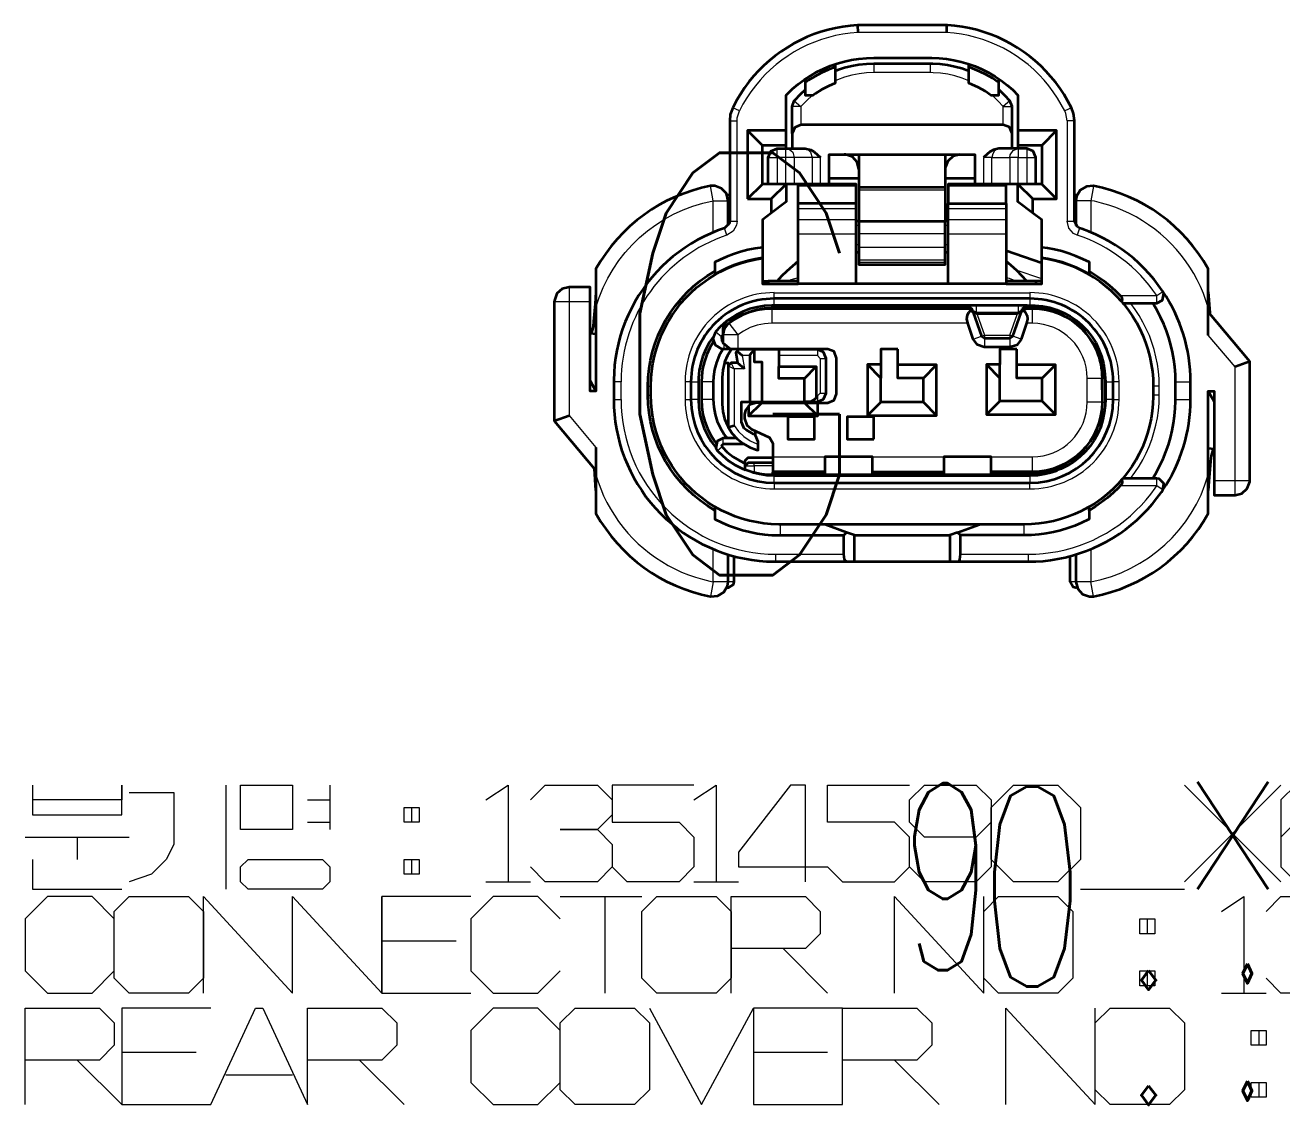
# Model space of a CAD drawing. Extents: x 0 to 174, y 0 to 33.
# Drawn here: x 56.857 to 58.522, y 14.451 to 15.881 of the extents above; entities that cross this region are included whole.
import ezdxf
from ezdxf.enums import TextEntityAlignment as Align

# ---------------------------------------------------------------- set-up
doc = ezdxf.new("R2010")
doc.units = 0
doc.layers.add('PDF2_형상', color=157, linetype='Continuous', true_color=0x405f80)
doc.layers.add('YOLO_TEXT', color=3, linetype='Continuous', true_color=0x008230)
doc.styles.add('OCR_LATIN', font='txt.shx')

msp = doc.modelspace()

# ---------------------------------------------------------------- linework, layer by layer
at = {"layer": 'PDF2_형상', "color": 7, "lineweight": 35}
for points in [[(58.3094, 15.5151), (58.3111, 15.5132), (58.3558, 15.5132), (58.3637, 15.5171), (58.3653, 15.5258), (58.364, 15.5285), (58.3583, 15.5365), (58.3524, 15.5443), (58.346, 15.5518), (58.3392, 15.559), (58.3322, 15.5658), (58.3249, 15.5724), (58.3172, 15.5786), (58.3093, 15.5844), (58.3011, 15.5899), (58.2926, 15.595), (58.284, 15.5997), (58.2751, 15.604), (58.2661, 15.6079), (58.2569, 15.6114), (58.2538, 15.6124), (58.2508, 15.6139), (58.2469, 15.6218), (58.2469, 15.7546), (58.2457, 15.7642), (58.2429, 15.7719), (58.2383, 15.7807), (58.2333, 15.7892), (58.2279, 15.7974), (58.2221, 15.8053), (58.2158, 15.8129), (58.2092, 15.8203), (58.2022, 15.8272), (58.195, 15.8338), (58.1874, 15.84), (58.1794, 15.8458), (58.1713, 15.8514), (58.1628, 15.8564), (58.1542, 15.861), (58.1453, 15.8651), (58.1361, 15.8689), (58.1268, 15.8721), (58.1174, 15.8749), (58.1078, 15.8772), (58.0982, 15.879), (58.0883, 15.8804), (58.0786, 15.8812), (58.0776, 15.8812), (57.9596, 15.8812), (57.9497, 15.8804), (57.94, 15.8792), (57.9303, 15.8774), (57.9207, 15.8751), (57.9112, 15.8724), (57.9019, 15.8692), (57.8929, 15.8656), (57.8839, 15.8614), (57.8751, 15.8568), (57.8667, 15.8518), (57.8585, 15.8464), (57.8506, 15.8406), (57.8429, 15.8344), (57.8356, 15.8278), (57.8286, 15.8208), (57.8219, 15.8136), (57.8157, 15.806), (57.8099, 15.7982), (57.8044, 15.79), (57.7993, 15.7815), (57.7947, 15.7728), (57.7943, 15.7719), (57.7911, 15.7628), (57.7903, 15.7546), (57.7903, 15.6218), (57.7897, 15.6186), (57.7835, 15.6124), (57.7743, 15.6092), (57.7651, 15.6054), (57.7563, 15.6013), (57.7475, 15.5967), (57.739, 15.5917), (57.7307, 15.5864), (57.7228, 15.5807), (57.715, 15.5746), (57.7075, 15.5682), (57.7004, 15.5614), (57.6936, 15.5543), (57.6871, 15.5469), (57.6808, 15.5393), (57.6751, 15.5312), (57.6697, 15.5231), (57.6646, 15.5146), (57.66, 15.506), (57.6557, 15.4971), (57.6518, 15.4881), (57.6485, 15.4789), (57.6454, 15.4694), (57.6429, 15.46), (57.6407, 15.4503), (57.639, 15.4407), (57.6378, 15.4308), (57.6371, 15.4211), (57.6367, 15.4112), (57.6367, 15.4089), (57.6367, 15.3853), (57.6369, 15.3754), (57.6376, 15.3656), (57.6388, 15.3558), (57.6403, 15.3461), (57.6424, 15.3364), (57.6447, 15.3269), (57.6476, 15.3175), (57.651, 15.3082), (57.6547, 15.2992), (57.6589, 15.2903), (57.6635, 15.2815), (57.6683, 15.2731), (57.6737, 15.2647), (57.6794, 15.2567), (57.6856, 15.249), (57.6919, 15.2415), (57.6988, 15.2343), (57.7058, 15.2275), (57.7132, 15.221), (57.7208, 15.2149), (57.7288, 15.209), (57.7369, 15.2036), (57.7454, 15.1986), (57.754, 15.1939), (57.7629, 15.1897), (57.7721, 15.1858), (57.7812, 15.1824), (57.7906, 15.1794), (57.8001, 15.1768), (57.8097, 15.1747), (57.8194, 15.1731), (57.8292, 15.1718), (57.839, 15.171), (57.8489, 15.1707), (57.8513, 15.1707), (57.9449, 15.1707), (57.9556, 15.1707), (57.9556, 15.2056), (57.9451, 15.2093)], [(57.9596, 15.8812), (57.9599, 15.8714)], [(58.0776, 15.8812), (58.0774, 15.8714)], [(57.865, 15.7179), (57.865, 15.7218), (57.865, 15.7415), (57.865, 15.7886), (57.8663, 15.7899), (57.8733, 15.7967), (57.8808, 15.8031), (57.8888, 15.8089), (57.8971, 15.8143), (57.9056, 15.8192), (57.9144, 15.8235), (57.9235, 15.8274), (57.9328, 15.8306), (57.9422, 15.8332), (57.9518, 15.8353), (57.9615, 15.8368), (57.9714, 15.8376), (57.9812, 15.8379), (58.056, 15.8379), (58.0578, 15.8379), (58.0675, 15.8375), (58.0774, 15.8365), (58.0871, 15.835), (58.0967, 15.8328), (58.1061, 15.83), (58.1153, 15.8267), (58.1243, 15.8228), (58.1332, 15.8183), (58.1417, 15.8133), (58.1499, 15.8079), (58.1576, 15.8019), (58.1651, 15.7956), (58.1721, 15.7886), (58.1721, 15.7415), (58.1721, 15.7218), (58.1721, 15.7179)], [(58.1072, 15.8203), (58.0979, 15.8236), (58.0885, 15.8262), (58.0789, 15.8282), (58.069, 15.8294), (58.0593, 15.83), (58.056, 15.8301), (57.9812, 15.8301), (57.9714, 15.8297), (57.9615, 15.8288), (57.9519, 15.8269), (57.9424, 15.8246), (57.9331, 15.8214), (57.93, 15.8203)], [(57.93, 15.8296), (57.93, 15.8254), (57.93, 15.8044), (57.921, 15.8006), (57.9124, 15.796), (57.904, 15.7907), (57.9004, 15.7882), (57.8907, 15.7882), (57.8907, 15.8054)], [(57.93, 15.8256), (57.9208, 15.8219), (57.9118, 15.8179), (57.9032, 15.8133), (57.8947, 15.8082), (57.8907, 15.8054), (57.8907, 15.8101)], [(58.1465, 15.8101), (58.1465, 15.8054), (58.1465, 15.7882), (58.1367, 15.7882), (58.1285, 15.7938), (58.12, 15.7986), (58.1111, 15.8028), (58.1072, 15.8044), (58.1072, 15.8254), (58.1072, 15.8296)], [(58.1465, 15.8054), (58.1383, 15.8108), (58.1297, 15.8157), (58.121, 15.82), (58.1119, 15.8238), (58.1072, 15.8256)], [(58.1643, 15.7376), (58.1608, 15.746), (58.1525, 15.7494), (57.8847, 15.7494), (57.8764, 15.7458), (57.8729, 15.7376), (57.8729, 15.7733), (57.8757, 15.781), (57.8768, 15.7822), (57.8835, 15.7894), (57.8907, 15.7961)], [(58.1643, 15.7179), (58.1643, 15.7376), (58.1643, 15.7733), (58.1615, 15.781), (58.1549, 15.7882), (58.1478, 15.795), (58.1465, 15.7961)], [(57.865, 15.7415), (57.8139, 15.7415)], [(57.8729, 15.7376), (57.8729, 15.7179)], [(58.2233, 15.651), (58.2233, 15.7415), (58.2036, 15.7218), (58.1721, 15.7218)], [(58.2233, 15.7415), (58.1721, 15.7415)], [(57.865, 15.7218), (57.8336, 15.7218)], [(57.8414, 15.6707), (57.8414, 15.7061), (57.8449, 15.7144), (57.8532, 15.7179), (57.8647, 15.7179), (57.8885, 15.7179), (57.8901, 15.7179), (57.8976, 15.7162), (57.9021, 15.7136), (57.9107, 15.7061)], [(58.1958, 15.6707), (58.1958, 15.7061), (58.1922, 15.7144), (58.1839, 15.7179), (58.1725, 15.7179), (58.1486, 15.7179), (58.1469, 15.7179), (58.1396, 15.7162), (58.1347, 15.7135), (58.1274, 15.7069), (58.1265, 15.7061)], [(58.2036, 15.7218), (58.2036, 15.6707)], [(57.9221, 15.6707), (57.9221, 15.71), (58.115, 15.71), (58.115, 15.6707)], [(57.9615, 15.6903), (57.9592, 15.6996), (57.9528, 15.7067), (57.9438, 15.7099), (57.9418, 15.71)], [(57.9615, 15.71), (57.9615, 15.6883), (57.9615, 15.6667), (58.0757, 15.6667), (58.0757, 15.6631), (58.0757, 15.6211)], [(58.0757, 15.71), (58.0757, 15.6883), (58.0757, 15.6667)], [(58.0954, 15.71), (58.0861, 15.7076), (58.079, 15.7012), (58.0758, 15.6924), (58.0757, 15.6903)], [(58.3111, 15.5132), (58.3122, 15.5119), (58.3182, 15.5042), (58.3238, 15.496), (58.3289, 15.4876), (58.3335, 15.4789), (58.3376, 15.47), (58.3412, 15.4608), (58.3443, 15.4515), (58.3468, 15.4419), (58.3487, 15.4324), (58.3501, 15.4226), (58.351, 15.4128), (58.3513, 15.4029), (58.3513, 15.3911), (58.3513, 15.3894), (58.3508, 15.3796), (58.35, 15.3699), (58.3485, 15.3601), (58.3464, 15.3504), (58.3438, 15.341), (58.3406, 15.3317), (58.3369, 15.3225), (58.3328, 15.3136), (58.3281, 15.305), (58.3229, 15.2967), (58.3172, 15.2886), (58.3111, 15.2808), (58.3094, 15.2789), (58.3047, 15.2737), (58.2978, 15.2668), (58.2904, 15.2601), (58.2826, 15.254), (58.2747, 15.2483), (58.2662, 15.2432), (58.2647, 15.2422), (58.256, 15.2376), (58.2471, 15.2335), (58.2379, 15.23), (58.2286, 15.2269), (58.219, 15.2243), (58.2094, 15.2224), (58.1997, 15.221), (58.1899, 15.2201), (58.18, 15.2199), (58.121, 15.2199), (58.0186, 15.2199), (57.9163, 15.2199), (57.8572, 15.2199), (57.8553, 15.2199), (57.8454, 15.2203), (57.8357, 15.2213), (57.826, 15.2228), (57.8164, 15.2249), (57.8068, 15.2274), (57.7975, 15.2306), (57.7885, 15.2343), (57.7796, 15.2385), (57.7708, 15.2432), (57.7696, 15.2439), (57.7613, 15.2492), (57.7533, 15.255), (57.7457, 15.2611), (57.7383, 15.2678), (57.7315, 15.2747), (57.725, 15.2822), (57.719, 15.29), (57.7135, 15.2981), (57.7083, 15.3065), (57.7037, 15.3151), (57.6996, 15.324), (57.696, 15.3332), (57.6929, 15.3426), (57.6904, 15.3521), (57.6885, 15.3618), (57.6871, 15.3715), (57.6863, 15.3812), (57.686, 15.3911), (57.686, 15.4029), (57.686, 15.404), (57.6863, 15.4139), (57.6872, 15.4236), (57.6886, 15.4333), (57.6907, 15.4431), (57.6932, 15.4525), (57.6964, 15.4618), (57.7, 15.471), (57.7042, 15.4799), (57.7089, 15.4886), (57.714, 15.4969), (57.7196, 15.505), (57.7257, 15.5128), (57.7322, 15.5201), (57.7392, 15.5271), (57.7465, 15.5336), (57.7542, 15.5397), (57.7622, 15.5454), (57.7706, 15.5507), (57.7776, 15.5546), (57.7865, 15.5589), (57.7956, 15.5628), (57.8049, 15.566), (57.8143, 15.5687), (57.8239, 15.571), (57.8336, 15.5725), (57.8336, 15.5388), (57.8808, 15.5388), (57.8808, 15.6049), (57.8808, 15.6235), (57.8808, 15.6379), (57.8808, 15.645), (57.8808, 15.6681), (57.8808, 15.6707)], [(57.8139, 15.651), (57.8454, 15.651), (57.865, 15.6707), (57.865, 15.6471), (57.8454, 15.6322), (57.8336, 15.6235), (57.8336, 15.5869), (57.8336, 15.5731), (57.8336, 15.5725)], [(58.0796, 15.5388), (57.9576, 15.5388), (57.9576, 15.6049), (57.9576, 15.6235), (57.9576, 15.6379), (57.9576, 15.645), (57.9576, 15.6681), (57.9576, 15.6707), (57.8904, 15.6707), (57.8758, 15.6707), (57.865, 15.6707), (57.8336, 15.6707)], [(57.9221, 15.6785), (57.9615, 15.6785)], [(57.9615, 15.6667), (57.9615, 15.6631), (57.9615, 15.6211)], [(58.0757, 15.6785), (58.115, 15.6785)], [(58.1564, 15.645), (58.1564, 15.6379), (58.1564, 15.6235), (58.1564, 15.6049), (58.1564, 15.5388), (58.2036, 15.5388), (58.2036, 15.5725), (58.2036, 15.5731), (58.2036, 15.5869), (58.2036, 15.6235), (58.1918, 15.6322), (58.1721, 15.6471), (58.1721, 15.6707), (58.1614, 15.6707), (58.1468, 15.6707), (58.0796, 15.6707), (58.0796, 15.6681), (58.0796, 15.645), (58.1564, 15.645), (58.1564, 15.6681), (58.1564, 15.6707)], [(57.7867, 15.6565), (57.7883, 15.6567), (57.7903, 15.6564)], [(57.8454, 15.651), (57.8454, 15.6322)], [(58.1918, 15.6322), (58.1918, 15.651)], [(58.2469, 15.6564), (58.2489, 15.6567), (58.2506, 15.6565)], [(57.9576, 15.645), (57.8808, 15.645)], [(58.1564, 15.5388), (58.0796, 15.5388), (58.0796, 15.6049), (58.0796, 15.6235), (58.0796, 15.6379), (58.0796, 15.645)], [(57.9615, 15.6214), (57.9576, 15.6214)], [(58.0796, 15.6214), (58.0757, 15.6214)], [(57.8336, 15.5869), (57.8239, 15.5856), (57.8142, 15.5835), (57.8047, 15.581), (57.7953, 15.5779), (57.7861, 15.5744), (57.7772, 15.5704), (57.7706, 15.5671), (57.7706, 15.5553), (57.7706, 15.5507)], [(58.2036, 15.5661), (58.1564, 15.5822)], [(58.2667, 15.5553), (58.2693, 15.5536), (58.2776, 15.5485), (58.2857, 15.5426), (58.2933, 15.5365), (58.3007, 15.53), (58.3076, 15.5231), (58.309, 15.5214), (58.3103, 15.5179), (58.3094, 15.5151), (58.3028, 15.5224), (58.2957, 15.5292), (58.2882, 15.5357), (58.2804, 15.5417), (58.2724, 15.5472), (58.2667, 15.5507), (58.2667, 15.5553), (58.2667, 15.5671), (58.2578, 15.5714), (58.2488, 15.5753), (58.2396, 15.5788), (58.2301, 15.5817), (58.2206, 15.584), (58.211, 15.586), (58.2036, 15.5869)], [(57.8336, 15.5731), (57.8239, 15.5715), (57.8143, 15.5693), (57.8049, 15.5665), (57.7956, 15.5633), (57.7864, 15.5594), (57.7776, 15.5551), (57.7706, 15.5512)], [(57.8808, 15.5685), (57.8733, 15.5622), (57.866, 15.5556), (57.859, 15.5486), (57.8531, 15.5421)], [(57.9615, 15.58), (57.9576, 15.58)], [(58.0796, 15.58), (58.0757, 15.58)], [(58.184, 15.5421), (58.1774, 15.5493), (58.1704, 15.5563), (58.1632, 15.5629), (58.1564, 15.5685)], [(58.2667, 15.5512), (58.2581, 15.556), (58.2492, 15.5603), (58.24, 15.5639), (58.2307, 15.5671), (58.2213, 15.5697), (58.2115, 15.5718), (58.2036, 15.5731)], [(58.2667, 15.5507), (58.2581, 15.5554), (58.2492, 15.5596), (58.24, 15.5633), (58.2307, 15.5665), (58.2213, 15.5692), (58.2117, 15.5713), (58.2036, 15.5725)], [(57.8336, 15.5421), (57.8414, 15.5421), (57.8414, 15.5388)], [(57.8808, 15.5421), (57.8414, 15.5421)], [(57.9576, 15.5388), (57.8808, 15.5388)], [(58.1958, 15.5421), (58.1564, 15.5421)], [(58.2036, 15.5421), (58.1958, 15.5421), (58.1958, 15.5388)], [(57.6131, 15.5279), (57.6122, 15.5122), (57.6101, 15.4889), (57.6093, 15.4821), (57.6067, 15.4726)], [(58.4242, 15.5279), (58.4261, 15.5)], [(58.1058, 15.5061), (58.1044, 15.5064), (57.8461, 15.5064), (57.8364, 15.5058), (57.8267, 15.5043), (57.8172, 15.5017), (57.8081, 15.4982), (57.7993, 15.4936), (57.7956, 15.4914), (57.7867, 15.4894), (57.7818, 15.4818), (57.7815, 15.4799)], [(57.7817, 15.471), (57.7833, 15.4789), (57.7892, 15.4865), (57.791, 15.4879), (57.7992, 15.4933), (57.8079, 15.4978), (57.8171, 15.5014), (57.8265, 15.504), (57.8362, 15.5056), (57.8461, 15.5061), (58.1056, 15.5061), (58.1065, 15.506), (58.1129, 15.5008), (58.1115, 15.5049), (58.105, 15.5099), (58.1044, 15.5099)], [(58.1844, 15.5099), (58.1843, 15.5099), (58.1725, 15.5099), (58.1167, 15.5099), (58.1044, 15.5099), (57.8461, 15.5099), (57.8364, 15.5094), (57.8267, 15.5079), (57.8171, 15.5054), (57.8079, 15.5019), (57.7992, 15.4976), (57.7908, 15.4924), (57.7875, 15.49)], [(58.1124, 15.5025), (58.1167, 15.5004), (58.1181, 15.5001), (58.1711, 15.5001), (58.1725, 15.5004), (58.1772, 15.5028), (58.1778, 15.5054), (58.1847, 15.5099), (58.1911, 15.5099), (58.1949, 15.5099), (58.2046, 15.5089), (58.2143, 15.5071), (58.2237, 15.5042), (58.2328, 15.5004), (58.2414, 15.4957), (58.2494, 15.4901), (58.2569, 15.4837), (58.2638, 15.4767), (58.2699, 15.4689), (58.2751, 15.4607), (58.2794, 15.4518), (58.2829, 15.4426), (58.2854, 15.4331), (58.2869, 15.4233), (58.2874, 15.4136), (58.2874, 15.3821), (58.2874, 15.3782), (58.2864, 15.3685), (58.2846, 15.3589), (58.2817, 15.3494), (58.2779, 15.3404), (58.2732, 15.3317), (58.2676, 15.3236), (58.2613, 15.3161), (58.2542, 15.3093), (58.2464, 15.3032), (58.2381, 15.2981), (58.2293, 15.2936), (58.2201, 15.2903), (58.2106, 15.2878), (58.2008, 15.2862), (58.1911, 15.2857), (58.1367, 15.2857), (58.0738, 15.2857), (57.9792, 15.2857), (57.9163, 15.2857), (57.8474, 15.2857), (57.8394, 15.2858), (57.8296, 15.2871), (57.82, 15.2892), (57.8107, 15.2924)], [(58.1783, 15.504), (58.1821, 15.5008), (58.1842, 15.4968), (58.1847, 15.4918), (58.1836, 15.4864), (58.1764, 15.4654), (58.1762, 15.4651), (58.1704, 15.4576), (58.1615, 15.4549), (58.1276, 15.4549), (58.1274, 15.4549), (58.1185, 15.4579), (58.1128, 15.4654), (58.1056, 15.4864), (58.1044, 15.4924), (58.1051, 15.4971), (58.1072, 15.501), (58.1108, 15.504)], [(58.3506, 15.2808), (58.3556, 15.2893), (58.3601, 15.2981), (58.3644, 15.3069), (58.3681, 15.316), (58.3714, 15.3253), (58.3742, 15.3347), (58.3764, 15.3443), (58.3783, 15.354), (58.3796, 15.3637), (58.3804, 15.3735), (58.3808, 15.3833), (58.3808, 15.3853), (58.3808, 15.4089), (58.3806, 15.4186), (58.3799, 15.4285), (58.3786, 15.4382), (58.3768, 15.4479), (58.3746, 15.4575), (58.3719, 15.4669), (58.3687, 15.4763), (58.3651, 15.4854), (58.361, 15.4944), (58.3565, 15.5031), (58.3515, 15.5117), (58.3506, 15.5132)], [(57.7914, 15.4522), (57.7824, 15.4522), (57.7793, 15.4525), (57.7715, 15.4575), (57.7685, 15.4662), (57.7717, 15.475), (57.7719, 15.4753), (57.7787, 15.4825), (57.7861, 15.489)], [(57.6131, 15.4721), (57.6053, 15.4728)], [(57.7688, 15.4688), (57.7633, 15.4607), (57.7586, 15.4519), (57.7549, 15.4429), (57.7519, 15.4335), (57.75, 15.4239), (57.749, 15.414), (57.7489, 15.4089), (57.7489, 15.3853), (57.7494, 15.3754), (57.7508, 15.3657), (57.7532, 15.3561), (57.7565, 15.3469), (57.7607, 15.3381), (57.7658, 15.3296), (57.7717, 15.3217), (57.7724, 15.3208)], [(57.7815, 15.4714), (57.7793, 15.4688), (57.7799, 15.4631), (57.7815, 15.4622)], [(57.8153, 15.3774), (57.8153, 15.3637), (57.9069, 15.3637), (57.9069, 15.3812), (57.9201, 15.3812), (57.9286, 15.3847), (57.9319, 15.3931), (57.9319, 15.4403), (57.9285, 15.4488), (57.9201, 15.4521), (57.8012, 15.4521), (57.7914, 15.4521), (57.7817, 15.46), (57.7817, 15.471), (57.7817, 15.4799)], [(57.769, 15.4624), (57.764, 15.4539), (57.7599, 15.445), (57.7567, 15.4357), (57.7544, 15.4261), (57.7532, 15.4164), (57.7529, 15.4089), (57.7529, 15.3853), (57.7533, 15.3754), (57.7549, 15.3657), (57.7574, 15.3561), (57.7607, 15.3469), (57.7651, 15.3382), (57.7704, 15.3299), (57.7722, 15.3272)], [(57.7812, 15.4522), (57.7765, 15.4437), (57.7728, 15.4346), (57.7703, 15.4251), (57.7689, 15.4154), (57.7686, 15.4089), (57.7686, 15.3853), (57.7692, 15.3754), (57.771, 15.3657), (57.7739, 15.3564), (57.7781, 15.3475), (57.7831, 15.339), (57.7869, 15.334)], [(57.7833, 15.4339), (57.7811, 15.4243), (57.7804, 15.4147), (57.7804, 15.3793), (57.7811, 15.3696), (57.7835, 15.36), (57.7872, 15.351), (57.7883, 15.3487), (57.7937, 15.3406), (57.8003, 15.3333), (57.8079, 15.3272), (57.8165, 15.3224), (57.8257, 15.3189), (57.8278, 15.3183), (57.8278, 15.3264), (57.8278, 15.3294), (57.8243, 15.3378), (57.8218, 15.3396), (57.8119, 15.3454), (57.8094, 15.3472), (57.806, 15.3556), (57.806, 15.3822), (57.8172, 15.3822), (57.8172, 15.4437), (57.8174, 15.4449), (57.8228, 15.4512)], [(57.7926, 15.4521), (57.7875, 15.4437), (57.7836, 15.4347), (57.7833, 15.4339), (57.7883, 15.4339), (57.7883, 15.4299)], [(57.8971, 15.3822), (57.9064, 15.3822), (57.9147, 15.3858), (57.9182, 15.394), (57.9182, 15.4397), (57.9147, 15.4482), (57.9064, 15.4515), (57.8554, 15.4515), (57.8228, 15.4515), (57.8021, 15.4515), (57.8, 15.4494), (57.7982, 15.4476), (57.8006, 15.4339)], [(57.8, 15.4494), (57.8068, 15.4437)], [(57.8228, 15.4515), (57.8228, 15.4512), (57.8228, 15.4354), (57.8329, 15.4354), (57.8329, 15.3822)], [(57.8554, 15.4515), (57.8554, 15.4437), (57.8554, 15.4292), (57.905, 15.4292), (57.905, 15.3901), (57.9042, 15.3867), (57.8971, 15.3822), (57.8893, 15.3822), (57.8893, 15.4133), (57.8554, 15.4133), (57.8554, 15.4292)], [(57.8893, 15.4521), (57.8893, 15.4515)], [(57.81, 15.426), (57.8006, 15.4339), (57.7922, 15.4339), (57.7883, 15.4299), (57.7883, 15.3487), (57.7961, 15.351)], [(57.9904, 15.4319), (57.9904, 15.4136), (57.9728, 15.4319)], [(58.0644, 15.3643), (58.0468, 15.3821), (58.0468, 15.4136), (58.0129, 15.4136), (58.0129, 15.4313)], [(58.0468, 15.4136), (58.0644, 15.4313)], [(58.1303, 15.4319), (58.1479, 15.4136), (58.1479, 15.4319)], [(58.2219, 15.3656), (58.2042, 15.3832), (58.2042, 15.4136), (58.1704, 15.4136), (58.1704, 15.4313)], [(58.2042, 15.4136), (58.2219, 15.4313)], [(58.2815, 15.349), (58.2846, 15.3585), (58.2868, 15.3681), (58.2881, 15.3778), (58.2883, 15.3853), (58.2883, 15.4089), (58.2878, 15.4186), (58.2864, 15.4283), (58.2857, 15.4315)], [(58.4792, 15.4358), (58.4596, 15.4286)], [(57.8893, 15.4133), (57.905, 15.4292)], [(57.6053, 15.41), (57.6131, 15.3964)], [(58.0468, 15.3821), (57.9904, 15.3821), (57.9904, 15.4136)], [(58.2042, 15.3832), (58.1479, 15.3832), (58.1479, 15.4136)], [(57.8322, 15.3812), (57.8257, 15.3812), (57.8167, 15.3785), (57.811, 15.3711), (57.81, 15.3656), (57.81, 15.3603), (57.8128, 15.3513), (57.819, 15.346), (57.8428, 15.3349), (57.8429, 15.3349), (57.8474, 15.3278), (57.8474, 15.3093), (57.8474, 15.2896)], [(57.8153, 15.3637), (57.8322, 15.3807)], [(57.8172, 15.3822), (57.8329, 15.3822), (57.8893, 15.3822), (57.8893, 15.3812)], [(57.89, 15.3812), (57.9069, 15.3812)], [(57.9069, 15.3637), (57.89, 15.3807)], [(57.9904, 15.3821), (57.9728, 15.3643)], [(58.1479, 15.3832), (58.1303, 15.3656)], [(58.4319, 15.3828), (58.4242, 15.3964)], [(57.5579, 15.3571), (57.5776, 15.3642)], [(57.7996, 15.334), (57.7817, 15.334), (57.7737, 15.3301), (57.7721, 15.3214), (57.7743, 15.3175), (57.7812, 15.3106), (57.7889, 15.3044), (57.7971, 15.299), (57.8057, 15.2944), (57.8107, 15.2924), (57.8107, 15.2974), (57.8107, 15.3046), (57.8147, 15.3085), (57.8474, 15.3085)], [(57.8238, 15.3438), (57.8238, 15.3383)], [(57.8096, 15.3261), (57.7817, 15.3261), (57.7796, 15.3242), (57.7801, 15.3228), (57.7871, 15.3158), (57.7947, 15.3097), (57.8031, 15.3046), (57.8107, 15.3008)], [(58.4242, 15.3208), (58.4319, 15.3201)], [(58.4306, 15.3203), (58.4279, 15.3108), (58.4271, 15.3039), (58.4247, 15.2767), (58.4242, 15.2649)], [(57.8474, 15.3014), (57.8225, 15.3014), (57.8147, 15.3014), (57.8107, 15.2974)], [(57.9792, 15.2896), (57.9792, 15.3093), (57.9163, 15.3093), (57.9163, 15.2896), (57.9163, 15.2893), (57.9163, 15.2857)], [(58.1367, 15.2896), (58.1367, 15.3093), (58.0738, 15.3093), (58.0738, 15.2896), (58.0738, 15.2893), (58.0738, 15.2857)], [(57.6131, 15.2649), (57.611, 15.2939)], [(57.8201, 15.2892), (57.8297, 15.2868), (57.8394, 15.2853), (57.8492, 15.2849), (57.8493, 15.2849), (58.1879, 15.2849), (58.1978, 15.2853), (58.2075, 15.2868), (58.2169, 15.2892), (58.224, 15.2915)], [(57.9163, 15.2896), (57.8474, 15.2896), (57.8474, 15.2893)], [(57.8474, 15.2857), (57.8474, 15.2893), (57.9163, 15.2893)], [(57.8474, 15.2857), (57.8474, 15.2857)], [(57.9792, 15.2893), (57.9792, 15.2896), (58.0738, 15.2896)], [(57.9792, 15.2857), (57.9792, 15.2893), (58.0738, 15.2893)], [(58.0924, 15.1707), (58.186, 15.1707), (58.1957, 15.1708), (58.2056, 15.1715), (58.2154, 15.1726), (58.225, 15.1743), (58.2347, 15.1762), (58.2442, 15.1787), (58.2536, 15.1817), (58.2629, 15.185), (58.2719, 15.1886), (58.281, 15.1928), (58.2896, 15.1974), (58.2982, 15.2024), (58.3064, 15.2076), (58.3144, 15.2133), (58.3222, 15.2194), (58.3296, 15.2258), (58.3368, 15.2326), (58.3436, 15.2397), (58.3501, 15.2471), (58.3562, 15.2547), (58.3621, 15.2628), (58.364, 15.2656), (58.3651, 15.2743), (58.3589, 15.2804), (58.3558, 15.2808), (58.3111, 15.2808)], [(58.3094, 15.2789), (58.3103, 15.2769), (58.3101, 15.2754), (58.3096, 15.2739), (58.3076, 15.2711), (58.3051, 15.2686), (58.2981, 15.2617), (58.2907, 15.2553), (58.2829, 15.2493), (58.2747, 15.2438), (58.2662, 15.2386), (58.2662, 15.2268), (58.2653, 15.2263), (58.2564, 15.2219), (58.2474, 15.2182), (58.2381, 15.2149), (58.2286, 15.2121), (58.219, 15.2097), (58.2094, 15.2079), (58.1997, 15.2065), (58.1899, 15.2058), (58.18, 15.2056), (58.096, 15.2056), (58.0921, 15.2093), (58.121, 15.2199)], [(57.7708, 15.2432), (57.7708, 15.2386), (57.7708, 15.2268), (57.7797, 15.2225), (57.7888, 15.2186), (57.7981, 15.2153), (57.8074, 15.2124), (57.8169, 15.21), (57.8267, 15.2081), (57.8364, 15.2067), (57.8461, 15.2058), (57.856, 15.2056), (57.8572, 15.2056), (57.9413, 15.2056), (57.9451, 15.2093), (57.9163, 15.2199)], [(58.2662, 15.2386), (58.2662, 15.2432)], [(57.9449, 15.1707), (57.9435, 15.1714), (57.9424, 15.1735), (57.9413, 15.1806), (57.9413, 15.2056)], [(57.9556, 15.1707), (58.0817, 15.1707), (58.0924, 15.1707), (58.0926, 15.1707), (58.0931, 15.1708), (58.0938, 15.1714), (58.0949, 15.1735), (58.096, 15.1806), (58.096, 15.2056)], [(57.9556, 15.2056), (58.0186, 15.2056), (58.0817, 15.2056)], [(58.0921, 15.2093), (58.0817, 15.2056), (58.0817, 15.1707)], [(57.7867, 15.1364), (57.7883, 15.1361), (57.7954, 15.1406), (57.7961, 15.144), (57.7961, 15.1779)], [(58.241, 15.1779), (58.241, 15.144)], [(58.2506, 15.1364), (58.2489, 15.1361), (58.2454, 15.1369), (58.2411, 15.144)]]:
    msp.add_lwpolyline(points, dxfattribs=at)
at = {"layer": 'PDF2_형상', "color": 7, "lineweight": 13}
for points in [[(58.2429, 15.7719), (58.234, 15.7676), (58.2294, 15.7763), (58.2244, 15.7847), (58.2189, 15.7929), (58.2131, 15.8008), (58.2067, 15.8083), (58.2, 15.8156), (58.1929, 15.8224), (58.1856, 15.8289), (58.1778, 15.835), (58.1697, 15.8406), (58.1614, 15.8458), (58.1528, 15.8506), (58.144, 15.8549), (58.1349, 15.8587), (58.1257, 15.8621), (58.1163, 15.865), (58.1067, 15.8674), (58.0971, 15.8693), (58.0874, 15.8706), (58.0775, 15.8714), (58.0774, 15.8714), (57.9599, 15.8714), (57.95, 15.8706), (57.9403, 15.8693), (57.9306, 15.8674), (57.9211, 15.865), (57.9117, 15.8622), (57.9024, 15.8587), (57.8933, 15.855), (57.8844, 15.8507), (57.8758, 15.8458), (57.8675, 15.8407), (57.8594, 15.835), (57.8518, 15.829), (57.8443, 15.8225), (57.8372, 15.8157), (57.8306, 15.8085), (57.8243, 15.801), (57.8183, 15.7931), (57.8129, 15.7849), (57.8078, 15.7764), (57.8032, 15.7678), (57.8032, 15.7676), (57.7943, 15.7719)], [(57.9812, 15.8301), (57.9812, 15.8183)], [(58.056, 15.8301), (58.056, 15.8183)], [(58.1072, 15.8074), (58.0981, 15.8111), (58.0886, 15.814), (58.079, 15.8161), (58.0693, 15.8176), (58.0596, 15.8182), (58.056, 15.8183), (57.9812, 15.8183), (57.9714, 15.8179), (57.9617, 15.8168), (57.9519, 15.8149), (57.9425, 15.8122), (57.9332, 15.8087), (57.93, 15.8074)], [(57.8757, 15.781), (57.8847, 15.7733), (57.8729, 15.7733)], [(57.8996, 15.7882), (57.8924, 15.7815), (57.8856, 15.7743), (57.8847, 15.7733), (57.8847, 15.7494)], [(58.1615, 15.781), (58.1525, 15.7733), (58.1458, 15.7807), (58.1386, 15.7874), (58.1376, 15.7882)], [(57.7903, 15.7546), (57.8001, 15.7546), (57.8003, 15.7583), (57.8032, 15.7676)], [(58.1525, 15.7494), (58.1525, 15.7733), (58.1643, 15.7733)], [(58.2469, 15.7546), (58.2371, 15.7546), (58.2356, 15.7642), (58.234, 15.7676)], [(57.7903, 15.6218), (57.8001, 15.6218), (57.8001, 15.7546)], [(58.2371, 15.7546), (58.2371, 15.6218)], [(57.8647, 15.6707), (57.8647, 15.7061), (57.8647, 15.7179), (57.8697, 15.7167), (57.8738, 15.7131), (57.8758, 15.7061), (57.8647, 15.7061), (57.8532, 15.7061), (57.8532, 15.7179)], [(57.8885, 15.7179), (57.8936, 15.7167), (57.8975, 15.7131), (57.8996, 15.7061), (57.8758, 15.7061), (57.8758, 15.6707)], [(58.1486, 15.7179), (58.1465, 15.7176), (58.1446, 15.7171), (58.1411, 15.7146), (58.1386, 15.711), (58.1376, 15.7061), (58.1614, 15.7061), (58.1618, 15.7094), (58.1657, 15.7154), (58.1725, 15.7179), (58.1725, 15.7061), (58.1614, 15.7061), (58.1614, 15.6707)], [(58.1839, 15.7179), (58.1839, 15.7061), (58.1958, 15.7061)], [(57.8414, 15.7061), (57.8532, 15.7061), (57.8532, 15.6707)], [(57.9107, 15.6707), (57.9107, 15.7061), (57.8996, 15.7061), (57.8996, 15.6707)], [(58.1376, 15.6707), (58.1376, 15.7061), (58.1333, 15.7061), (58.1265, 15.7061), (58.1265, 15.6707)], [(58.1725, 15.6707), (58.1725, 15.7061), (58.1839, 15.7061), (58.1839, 15.6707)], [(57.7686, 15.6068), (57.7686, 15.6487), (57.765, 15.6682)], [(57.9576, 15.6681), (57.8808, 15.6681)], [(58.1564, 15.6681), (58.0796, 15.6681)], [(58.2722, 15.6682), (58.2722, 15.6678), (58.2686, 15.6487), (58.2489, 15.6487), (58.2469, 15.6487)], [(57.9615, 15.6631), (58.0757, 15.6631)], [(58.4242, 15.5072), (58.4211, 15.5167), (58.4178, 15.5258), (58.4139, 15.5349), (58.4096, 15.5438), (58.4049, 15.5524), (58.3997, 15.5607), (58.3942, 15.5689), (58.3882, 15.5767), (58.3819, 15.5843), (58.3751, 15.5915), (58.3682, 15.5983), (58.3608, 15.6049), (58.3532, 15.6111), (58.3451, 15.6168), (58.3369, 15.6222), (58.3285, 15.6272), (58.3197, 15.6318), (58.3108, 15.6358), (58.3017, 15.6396), (58.2924, 15.6428), (58.2829, 15.6456), (58.2733, 15.6479), (58.2686, 15.6487), (58.2686, 15.6068)], [(57.9576, 15.6379), (57.8808, 15.6379)], [(58.1564, 15.6379), (58.0796, 15.6379)], [(57.8001, 15.6218), (57.7994, 15.6165), (57.7947, 15.6082), (57.7867, 15.6031), (57.7835, 15.6124)], [(57.9576, 15.6235), (57.8808, 15.6235)], [(57.9615, 15.6157), (57.9576, 15.6157)], [(58.0796, 15.6157), (58.0757, 15.6157)], [(58.1564, 15.6235), (58.0796, 15.6235)], [(58.2538, 15.6124), (58.2506, 15.6031), (58.2458, 15.6054), (58.2394, 15.6125), (58.2371, 15.6218), (58.2469, 15.6218)], [(57.8808, 15.6049), (57.9576, 15.6049)], [(57.9615, 15.6054), (58.0757, 15.6054)], [(58.0796, 15.6049), (58.1564, 15.6049)], [(57.9615, 15.5903), (57.9576, 15.5903)], [(57.9615, 15.5874), (58.0757, 15.5874)], [(58.0796, 15.5903), (58.0757, 15.5903)], [(57.9615, 15.5704), (58.0757, 15.5704)], [(57.9615, 15.5672), (58.0757, 15.5672)], [(58.2036, 15.5453), (58.1699, 15.5568)], [(57.5776, 15.5342), (57.5776, 15.5146), (57.5579, 15.5146)], [(57.8808, 15.5467), (57.8714, 15.5439), (57.8674, 15.5421)], [(58.1699, 15.5421), (58.1607, 15.5456), (58.1564, 15.5467)], [(57.6053, 15.5146), (57.5776, 15.5146), (57.5776, 15.3642), (57.6131, 15.3219)], [(58.3558, 15.5132), (58.3558, 15.5231), (58.364, 15.5285)], [(57.8461, 15.5064), (57.8461, 15.5099)], [(57.8461, 15.5061), (57.8461, 15.4864)], [(58.1044, 15.5064), (58.1044, 15.5099)], [(58.1115, 15.5049), (58.1104, 15.5044)], [(58.1129, 15.5008), (58.1181, 15.4982), (58.1181, 15.5001)], [(58.1167, 15.5099), (58.1167, 15.5021), (58.1167, 15.5004)], [(58.1764, 15.4654), (58.1651, 15.4693), (58.1615, 15.4707), (58.1711, 15.4982), (58.1181, 15.4982), (58.1276, 15.4707), (58.1615, 15.4707), (58.1615, 15.4667), (58.1615, 15.4549)], [(58.1762, 15.5008), (58.1711, 15.4982), (58.1711, 15.5001)], [(58.1725, 15.5099), (58.1725, 15.5021), (58.1725, 15.5004)], [(58.1911, 15.5061), (58.1911, 15.4864), (58.1836, 15.4864)], [(58.1847, 15.5064), (58.1847, 15.5099)], [(58.1911, 15.5064), (58.1911, 15.5099)], [(58.3212, 15.2808), (58.3271, 15.2888), (58.3325, 15.2971), (58.3374, 15.3056), (58.3418, 15.3143), (58.3458, 15.3233), (58.3493, 15.3325), (58.3522, 15.3419), (58.3547, 15.3514), (58.3567, 15.3611), (58.3581, 15.3708), (58.3589, 15.3807), (58.3592, 15.3904), (58.3592, 15.3911), (58.3592, 15.4029), (58.3589, 15.4128), (58.3581, 15.4226), (58.3567, 15.4324), (58.3549, 15.4419), (58.3525, 15.4515), (58.3494, 15.461), (58.3461, 15.4701), (58.3421, 15.4792), (58.3376, 15.4879), (58.3328, 15.4965), (58.3274, 15.5047), (58.3217, 15.5126), (58.3212, 15.5132)], [(57.7892, 15.4865), (57.8012, 15.471), (57.7817, 15.471)], [(58.1056, 15.4864), (57.8461, 15.4864), (57.8362, 15.4857), (57.8267, 15.4837), (57.8174, 15.4806), (57.8086, 15.4761), (57.8012, 15.471), (57.8012, 15.4521)], [(57.7717, 15.475), (57.7793, 15.4688)], [(58.1128, 15.4654), (58.124, 15.4693), (58.1276, 15.4707), (58.1276, 15.4667), (58.1276, 15.4549)], [(58.4319, 15.2783), (58.4596, 15.2783), (58.4596, 15.4286), (58.4242, 15.4708)], [(57.7824, 15.4593), (57.7824, 15.4522)], [(57.9064, 15.4515), (57.9064, 15.4437), (57.8554, 15.4437)], [(57.7883, 15.4299), (57.7961, 15.426), (57.7922, 15.4339)], [(57.8172, 15.4437), (57.8068, 15.4437), (57.81, 15.426), (57.7961, 15.426), (57.7961, 15.351), (57.8019, 15.3431), (57.809, 15.3362), (57.8172, 15.3308), (57.8263, 15.3269), (57.8278, 15.3264)], [(57.9064, 15.4436), (57.9103, 15.4397), (57.9182, 15.4397)], [(57.9103, 15.4397), (57.9103, 15.394), (57.9182, 15.394)], [(57.6367, 15.3853), (57.6465, 15.3853), (57.6465, 15.4089), (57.6367, 15.4089)], [(57.6819, 15.4029), (57.686, 15.4029)], [(57.7686, 15.4089), (57.7529, 15.4089)], [(58.2836, 15.3821), (58.2639, 15.3821), (58.2639, 15.4136), (58.2836, 15.4136)], [(58.2839, 15.4136), (58.2874, 15.4136)], [(58.3592, 15.4029), (58.3513, 15.4029)], [(58.3808, 15.4089), (58.4006, 15.4089)], [(57.6819, 15.3911), (57.686, 15.3911)], [(57.7686, 15.3853), (57.7529, 15.3853)], [(57.905, 15.3901), (57.9064, 15.3901)], [(57.9103, 15.394), (57.9064, 15.3901), (57.9064, 15.3822)], [(58.2839, 15.3821), (58.2874, 15.3821)], [(58.3592, 15.3911), (58.3513, 15.3911)], [(58.3808, 15.3853), (58.4006, 15.3853)], [(57.7817, 15.3261), (57.7817, 15.334)], [(57.7801, 15.3228), (57.7743, 15.3175)], [(57.8107, 15.2974), (57.8225, 15.2974), (57.8225, 15.2885)], [(57.8474, 15.2974), (57.8225, 15.2974), (57.8225, 15.3014)], [(57.8474, 15.3093), (57.9163, 15.3093)], [(57.9792, 15.3093), (58.0738, 15.3093)], [(58.1367, 15.3093), (58.1911, 15.3093), (58.1911, 15.2896)], [(57.6131, 15.2857), (57.6161, 15.2763), (57.6194, 15.2671), (57.6233, 15.2579), (57.6276, 15.2492), (57.6324, 15.2406), (57.6375, 15.2321), (57.6431, 15.224), (57.649, 15.2161), (57.6553, 15.2086), (57.6619, 15.2014), (57.669, 15.1944), (57.6764, 15.1879), (57.684, 15.1818), (57.6921, 15.176), (57.7003, 15.1707), (57.7087, 15.1657), (57.7175, 15.1611), (57.7264, 15.1569), (57.7356, 15.1533), (57.7449, 15.1501), (57.7543, 15.1474), (57.7639, 15.145), (57.7686, 15.144), (57.765, 15.1247)], [(58.1911, 15.2893), (58.1911, 15.2857)], [(58.364, 15.2656), (58.3629, 15.2663), (58.3558, 15.2711), (58.3558, 15.2808)], [(58.096, 15.1806), (58.186, 15.1806), (58.1957, 15.1807), (58.2056, 15.1814), (58.2153, 15.1826), (58.225, 15.1843), (58.2347, 15.1864), (58.2442, 15.189), (58.2535, 15.1919), (58.2628, 15.1954), (58.2718, 15.1993), (58.2806, 15.2038), (58.2892, 15.2085), (58.2975, 15.2136), (58.3057, 15.2192), (58.3135, 15.2251), (58.3211, 15.2314), (58.3283, 15.2382), (58.3351, 15.2451), (58.3418, 15.2525), (58.3479, 15.2601), (58.3538, 15.2681), (58.3558, 15.2711), (58.3076, 15.2711)], [(58.4596, 15.2586), (58.4596, 15.2783), (58.4792, 15.2783)], [(57.8572, 15.2199), (57.8572, 15.2056)], [(58.18, 15.2199), (58.18, 15.2056)], [(57.7961, 15.144), (57.7883, 15.144), (57.7686, 15.144), (57.7686, 15.1872)], [(58.2686, 15.1872), (58.2686, 15.144), (58.2489, 15.144), (58.241, 15.144)], [(57.8513, 15.1707), (57.8513, 15.1806), (57.9413, 15.1806)], [(58.186, 15.1707), (58.186, 15.1806)], [(56.8669, 14.8747), (56.8669, 14.8354), (56.985, 14.8354), (56.985, 14.8747), (56.985, 14.855), (56.8669, 14.855)], [(56.9949, 14.8649), (57.0539, 14.8649), (57.0539, 14.8256), (57.0539, 14.796), (57.044, 14.7763), (57.0244, 14.7567), (56.9949, 14.7468)], [(57.1228, 14.8747), (57.1228, 14.7369)], [(57.2606, 14.8747), (57.2606, 14.8157)], [(57.4674, 14.855), (57.4968, 14.8747), (57.4968, 14.7468)], [(57.5264, 14.855), (57.546, 14.8747), (57.615, 14.8747), (57.6346, 14.855), (57.6346, 14.8354), (57.615, 14.8157), (57.5657, 14.8157), (57.615, 14.8157), (57.6346, 14.796), (57.6346, 14.7664), (57.615, 14.7468), (57.546, 14.7468), (57.5264, 14.7664)], [(57.7429, 14.8747), (57.6346, 14.8747), (57.6346, 14.8256), (57.7232, 14.8256), (57.7429, 14.8058), (57.7429, 14.7664), (57.7232, 14.7468), (57.6543, 14.7468), (57.6346, 14.7664)], [(57.7429, 14.855), (57.7724, 14.8747), (57.7724, 14.7468)], [(57.8906, 14.7468), (57.8906, 14.8747), (57.8708, 14.8747), (57.8019, 14.7861), (57.8019, 14.7664), (57.92, 14.7664), (57.9397, 14.7468), (58.0086, 14.7468), (58.0283, 14.7664), (58.0283, 14.8058), (58.0086, 14.8256), (57.92, 14.8256), (57.92, 14.8747), (58.0283, 14.8747)], [(58.1365, 14.8256), (58.1169, 14.8058), (58.0481, 14.8058), (58.0283, 14.8256), (58.0283, 14.855), (58.0481, 14.8747), (58.1169, 14.8747), (58.1365, 14.855), (58.1365, 14.7664), (58.1169, 14.7468), (58.0481, 14.7468), (58.0283, 14.7664)], [(58.3925, 14.8747), (58.5204, 14.7468)], [(58.5204, 14.8747), (58.3925, 14.7468)], [(58.6288, 14.855), (58.609, 14.8747), (58.5401, 14.8747), (58.5204, 14.855), (58.5204, 14.7664), (58.5401, 14.7468), (58.609, 14.7468), (58.6288, 14.7664), (58.6288, 14.8058), (58.609, 14.8256), (58.5401, 14.8256), (58.5204, 14.8058)], [(57.2311, 14.855), (57.2606, 14.855)], [(57.3689, 14.8451), (57.3689, 14.8256)], [(57.2311, 14.8256), (57.2606, 14.8256)], [(56.8571, 14.8058), (56.9949, 14.8058)], [(56.926, 14.8058), (56.926, 14.7763)], [(56.8669, 14.7763), (56.8669, 14.7369), (56.985, 14.7369)], [(57.3689, 14.7763), (57.3689, 14.7567)], [(57.4674, 14.7468), (57.5264, 14.7468)], [(57.7429, 14.7468), (57.8019, 14.7468)], [(58.2547, 14.7369), (58.3925, 14.7369)], [(56.9751, 14.6975), (56.9457, 14.7271), (56.8865, 14.7271), (56.8571, 14.6975), (56.8571, 14.6286), (56.8865, 14.5992), (56.9457, 14.5992), (56.9751, 14.6286)], [(57.0933, 14.5992), (57.0933, 14.7271), (57.2114, 14.5992), (57.2114, 14.7271)], [(57.2114, 14.5992), (57.2114, 14.7271), (57.3294, 14.5992), (57.3294, 14.7271)], [(57.4476, 14.7271), (57.3294, 14.7271), (57.3294, 14.5992), (57.4476, 14.5992)], [(57.5657, 14.6975), (57.5362, 14.7271), (57.4771, 14.7271), (57.4476, 14.6975), (57.4476, 14.6286), (57.4771, 14.5992), (57.5362, 14.5992), (57.5657, 14.6286)], [(57.5657, 14.7271), (57.674, 14.7271)], [(57.6247, 14.7271), (57.6247, 14.5992)], [(57.7921, 14.5992), (57.7921, 14.7271), (57.8906, 14.7271), (57.9103, 14.7074), (57.9103, 14.6779), (57.8906, 14.6582), (57.7921, 14.6582)], [(58.0086, 14.5992), (58.0086, 14.7271), (58.1268, 14.5992), (58.1268, 14.7271)], [(58.4417, 14.7074), (58.4713, 14.7271), (58.4713, 14.5992)], [(58.5008, 14.7074), (58.5204, 14.7271), (58.5893, 14.7271), (58.609, 14.7074), (58.609, 14.6878), (58.5893, 14.6681), (58.5401, 14.6681), (58.5893, 14.6681), (58.609, 14.6483), (58.609, 14.6188), (58.5893, 14.5992), (58.5204, 14.5992), (58.5008, 14.6188)], [(58.3433, 14.6975), (58.3433, 14.6779)], [(57.4279, 14.6681), (57.3294, 14.6681)], [(57.861, 14.6582), (57.92, 14.5992)], [(58.3433, 14.6286), (58.3433, 14.609)], [(58.4417, 14.5992), (58.5008, 14.5992)], [(56.8571, 14.4515), (56.8571, 14.5794), (56.9556, 14.5794), (56.9751, 14.5597), (56.9751, 14.5303), (56.9556, 14.5106), (56.8571, 14.5106)], [(57.1032, 14.5794), (56.985, 14.5794), (56.985, 14.4515), (57.1032, 14.4515), (57.1622, 14.5794), (57.1721, 14.5794), (57.2311, 14.4515), (57.2311, 14.5794), (57.3294, 14.5794), (57.3492, 14.5597), (57.3492, 14.5303), (57.3294, 14.5106), (57.2311, 14.5106)], [(57.5657, 14.5499), (57.5362, 14.5794), (57.4771, 14.5794), (57.4476, 14.5499), (57.4476, 14.481), (57.4771, 14.4515), (57.5362, 14.4515), (57.5657, 14.481)], [(57.6839, 14.5794), (57.7528, 14.4515), (57.8217, 14.5794)], [(57.9397, 14.5794), (57.8217, 14.5794), (57.8217, 14.4515), (57.9397, 14.4515), (57.9397, 14.5794), (58.0382, 14.5794), (58.0579, 14.5597), (58.0579, 14.5303), (58.0382, 14.5106), (57.9397, 14.5106)], [(58.1562, 14.4515), (58.1562, 14.5794), (58.2744, 14.4515), (58.2744, 14.5794)], [(58.491, 14.5499), (58.491, 14.5303)], [(57.0835, 14.5204), (56.985, 14.5204)], [(57.92, 14.5204), (57.8217, 14.5204)], [(56.926, 14.5106), (56.985, 14.4515)], [(57.3, 14.5106), (57.359, 14.4515)], [(58.0086, 14.5106), (58.0676, 14.4515)], [(57.1228, 14.4908), (57.2114, 14.4908)], [(58.491, 14.481), (58.491, 14.4614)]]:
    msp.add_lwpolyline(points, dxfattribs=at)
at = {"layer": 'PDF2_형상', "color": 7, "lineweight": 35}
for points in [[(57.8139, 15.651), (57.8336, 15.6707), (57.8336, 15.7218), (57.8139, 15.7415)], [(58.2036, 15.6707), (58.1721, 15.6707), (58.1918, 15.651), (58.2233, 15.651)], [(57.9615, 15.6211), (57.9615, 15.6054), (57.9615, 15.5874), (57.9615, 15.5704), (57.9615, 15.5672), (57.9615, 15.5643), (58.0757, 15.5643), (58.0757, 15.5672), (58.0757, 15.5704), (58.0757, 15.5874), (58.0757, 15.6054), (58.0757, 15.6211)], [(58.0129, 15.4521), (57.9904, 15.4521), (57.9904, 15.4319), (57.9728, 15.4319), (57.9728, 15.3643), (58.0644, 15.3643), (58.0644, 15.4313), (58.0129, 15.4313)], [(58.1704, 15.4521), (58.1479, 15.4521), (58.1479, 15.4319), (58.1303, 15.4319), (58.1303, 15.3656), (58.2219, 15.3656), (58.2219, 15.4313), (58.1704, 15.4313)], [(57.89, 15.3807), (57.8322, 15.3807), (57.8322, 15.3812), (57.89, 15.3812)], [(57.9025, 15.3624), (57.8671, 15.3624), (57.8671, 15.3329), (57.9025, 15.3329)], [(57.9812, 15.3329), (57.9812, 15.3624), (57.9457, 15.3624), (57.9457, 15.3329)]]:
    msp.add_lwpolyline(points, close=True, dxfattribs=at)
for points in [[(57.7883, 15.6158), (57.7883, 15.6487), (57.786, 15.6581), (57.7796, 15.6651), (57.7706, 15.6685), (57.765, 15.6682, 0.222629), (57.6131, 15.5583), (57.6131, 15.5072), (57.6131, 15.3964), (57.6053, 15.3964), (57.6053, 15.5146), (57.6053, 15.5342), (57.5776, 15.5342), (57.5683, 15.5319), (57.5613, 15.5256), (57.5581, 15.5165), (57.5579, 15.5146), (57.5579, 15.3571), (57.6131, 15.2914)], [(58.4242, 15.4708), (58.4242, 15.5072), (58.4242, 15.5583, 0.222882), (58.2722, 15.6682), (58.2628, 15.6676), (58.2546, 15.6626), (58.2497, 15.6544), (58.2489, 15.6487), (58.2489, 15.6158)], [(57.7708, 15.2386, -0.269934), (57.6819, 15.3911), (57.6819, 15.4029, -0.269066), (57.7706, 15.5553)], [(58.364, 15.2656, 0.149784), (58.4006, 15.3853), (58.4006, 15.4089, 0.1485), (58.364, 15.5285)], [(58.1129, 15.5008), (58.124, 15.4693), (58.1276, 15.4667), (58.1615, 15.4667), (58.1651, 15.4693), (58.1762, 15.5008), (58.1765, 15.5017), (58.1836, 15.5061), (58.1911, 15.5061, -0.412886), (58.2839, 15.4136, 0.414489), (58.1911, 15.5064), (58.1847, 15.5064), (58.1833, 15.5061)], [(58.2489, 15.1801), (58.2489, 15.144), (58.2512, 15.1347), (58.2576, 15.1276), (58.2667, 15.1244), (58.2722, 15.1247, 0.223767), (58.4242, 15.2346), (58.4242, 15.2857), (58.4242, 15.3964), (58.4319, 15.3964), (58.4319, 15.2783), (58.4319, 15.2586), (58.4596, 15.2586), (58.4688, 15.261), (58.4758, 15.2674), (58.4792, 15.2764), (58.4792, 15.2783), (58.4792, 15.4358), (58.4242, 15.5015)], [(58.1367, 15.2857), (58.1367, 15.2893), (58.1911, 15.2893, 0.412822), (58.2839, 15.3821), (58.2836, 15.4136), (58.2836, 15.3821, -0.412853), (58.1911, 15.2896), (58.1367, 15.2896), (58.1367, 15.2893)], [(57.6131, 15.3219), (57.6131, 15.2857), (57.6131, 15.2346, 0.222924), (57.7649, 15.1247), (57.7744, 15.1253), (57.7826, 15.1303), (57.7875, 15.1385), (57.7883, 15.144), (57.7883, 15.1801)]]:
    msp.add_lwpolyline(points, format="xyb", dxfattribs=at)
at = {"layer": 'PDF2_형상', "color": 7, "lineweight": 13}
for points in [[(57.6131, 15.5072, -0.282669), (57.7686, 15.6487), (57.7879, 15.6487), (57.7883, 15.6487), (57.7903, 15.6487)], [(58.3076, 15.5231), (58.3558, 15.5231, 0.16677), (58.2506, 15.6031)], [(57.8493, 15.5099), (57.8493, 15.5187, 0.413512), (57.7393, 15.4089), (57.7489, 15.4089)], [(58.2883, 15.4089), (58.2979, 15.4089, 0.413319), (58.1879, 15.5187), (58.1879, 15.5099)], [(57.7489, 15.3853), (57.7393, 15.3853, 0.41505), (57.8493, 15.2753), (57.8493, 15.2849)], [(58.1879, 15.2849), (58.1879, 15.2753, 0.413884), (58.2979, 15.3853), (58.2883, 15.3853)], [(58.2722, 15.1247), (58.2686, 15.144, 0.28306), (58.4242, 15.2857)]]:
    msp.add_lwpolyline(points, format="xyb", dxfattribs=at)
at = {"layer": 'PDF2_형상', "color": 7, "lineweight": 35}
msp.add_lwpolyline([(57.8493, 15.519, 0.415128), (57.739, 15.4089), (57.739, 15.3853, 0.414178), (57.8493, 15.275), (58.1879, 15.275, 0.413846), (58.2982, 15.3853), (58.2982, 15.4089, 0.41478), (58.1879, 15.519)], format="xyb", close=True, dxfattribs=at)
at = {"layer": 'PDF2_형상', "color": 7, "lineweight": 13}
for points in [[(57.8493, 15.5187), (57.8493, 15.519), (57.8493, 15.5269), (58.1879, 15.5269), (58.1879, 15.519), (58.1879, 15.5187)], [(57.7393, 15.3853), (57.7393, 15.4089), (57.739, 15.4089), (57.7312, 15.4089), (57.7312, 15.3853), (57.739, 15.3853)], [(58.2979, 15.4089), (58.2979, 15.3853), (58.2982, 15.3853), (58.306, 15.3853), (58.306, 15.4089), (58.2982, 15.4089)], [(58.1879, 15.2753), (57.8493, 15.2753), (57.8493, 15.275), (57.8493, 15.2671), (58.1879, 15.2671), (58.1879, 15.275)], [(57.1425, 14.8747), (57.2114, 14.8747), (57.2114, 14.8157), (57.1425, 14.8157)], [(58.1661, 14.8747), (58.2251, 14.8747), (58.2547, 14.8451), (58.2547, 14.7763), (58.2251, 14.7468), (58.1661, 14.7468), (58.1365, 14.7763), (58.1365, 14.8451)], [(57.359, 14.8451), (57.3788, 14.8451), (57.3788, 14.8256), (57.359, 14.8256)], [(57.1524, 14.7763), (57.2508, 14.7763), (57.2606, 14.7664), (57.2606, 14.7468), (57.2508, 14.7369), (57.1524, 14.7369), (57.1425, 14.7468), (57.1425, 14.7664)], [(57.359, 14.7763), (57.3788, 14.7763), (57.3788, 14.7567), (57.359, 14.7567)], [(56.9949, 14.7271), (57.0736, 14.7271), (57.0933, 14.7074), (57.0933, 14.6188), (57.0736, 14.5992), (56.9949, 14.5992), (56.9751, 14.6188), (56.9751, 14.7074)], [(57.6936, 14.7271), (57.7724, 14.7271), (57.7921, 14.7074), (57.7921, 14.6188), (57.7724, 14.5992), (57.6936, 14.5992), (57.674, 14.6188), (57.674, 14.7074)], [(58.1464, 14.7271), (58.2251, 14.7271), (58.2449, 14.7074), (58.2449, 14.6188), (58.2251, 14.5992), (58.1464, 14.5992), (58.1268, 14.6188), (58.1268, 14.7074)], [(58.3335, 14.6975), (58.3532, 14.6975), (58.3532, 14.6779), (58.3335, 14.6779)], [(58.3335, 14.6286), (58.3532, 14.6286), (58.3532, 14.609), (58.3335, 14.609)], [(57.5854, 14.5794), (57.6642, 14.5794), (57.6839, 14.5597), (57.6839, 14.4711), (57.6642, 14.4515), (57.5854, 14.4515), (57.5657, 14.4711), (57.5657, 14.5597)], [(58.294, 14.5794), (58.3728, 14.5794), (58.3925, 14.5597), (58.3925, 14.4711), (58.3728, 14.4515), (58.294, 14.4515), (58.2744, 14.4711), (58.2744, 14.5597)], [(58.4811, 14.5499), (58.5008, 14.5499), (58.5008, 14.5303), (58.4811, 14.5303)], [(58.4811, 14.481), (58.5008, 14.481), (58.5008, 14.4614), (58.4811, 14.4614)]]:
    msp.add_lwpolyline(points, close=True, dxfattribs=at)
for centre, radius, start, end in [((57.8511, 15.4089), 0.2046, 108.354, 180.0053), ((57.8492, 15.409), 0.118, 89.9673, 180.0327), ((58.188, 15.409), 0.118, 359.9659, 90.0341), ((58.1909, 15.4134), 0.073, 0.1544, 89.8483), ((57.8511, 15.3851), 0.2046, 179.9554, 270.0456), ((57.8492, 15.3851), 0.118, 179.9039, 270.0286), ((58.188, 15.3851), 0.118, 269.9687, 0.0987), ((58.1911, 15.3821), 0.0727, 269.9736, 0.0237)]:
    msp.add_arc(centre, radius, start, end, dxfattribs=at)

# ---------------------------------------------------------------- texts
at = {"layer": 'YOLO_TEXT', "style": 'OCR_LATIN'}
for s, height, p, p2 in [('G', 0.5594, (57.6181, 15.1529), (57.9887, 15.1529)), ('9', 0.2477, (58.0162, 14.6295), (58.1413, 14.6295)), ('0', 0.2652, (58.1195, 14.6078), (58.2625, 14.6078)), ('X', 0.1418, (58.3897, 14.7371), (58.5235, 14.7371)), (':', 0.2719, (58.446, 14.4569), (58.5061, 14.4569)), (':', 0.2667, (58.2969, 14.4512), (58.3934, 14.4512))]:
    msp.add_text(s, height=height, dxfattribs=at).set_placement(p, p2, align=Align.FIT)

doc.saveas('drawing.dxf')
